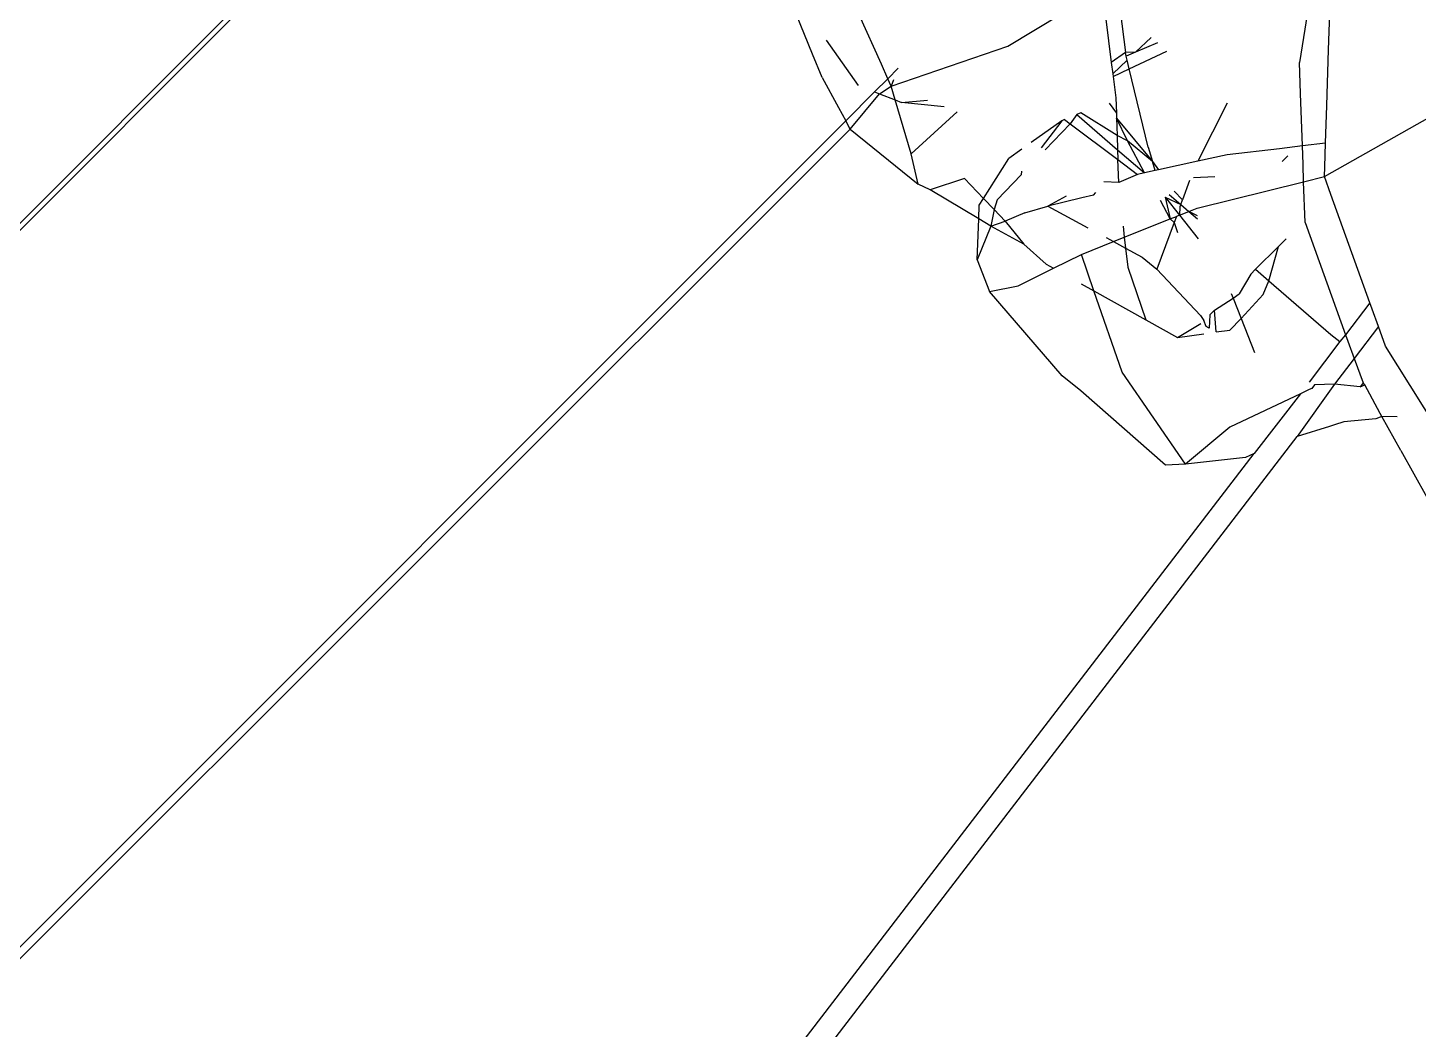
# Model space of a CAD drawing. Header units: inches. Extents: x 3324238 to 135265466, y -1036581 to 20094598.
# Drawn here: x 3354731.969 to 3354732.518, y -519089.145 to -519088.75 of the extents above; entities that cross this region are included whole.
import ezdxf

# ---------------------------------------------------------------- set-up
doc = ezdxf.new("R2010")
doc.units = ezdxf.units.IN
doc.header["$MEASUREMENT"] = 0

msp = doc.modelspace()

# ---------------------------------------------------------------- linework, layer by layer
for p, q in [((3354732.1514, -519088.64142, 0.00267), (3354730.49594, -519090.29726, 0.00267)), ((3354732.15394, -519088.64165, 0.00267), (3354730.49683, -519090.29915, 0.00267)), ((3354732.47576, -519088.73336, 0.00267), (3354732.47303, -519088.75045, 0.00267)), ((3354732.393, -519088.73477, 0.00267), (3354732.39667, -519088.76358, 0.00267)), ((3354732.35584, -519088.75712, 0.00267), (3354732.37707, -519088.74435, 0.00267)), ((3354732.40021, -519088.74315, 0.00267), (3354732.40224, -519088.75965, 0.00267)), ((3354732.48245, -519088.75861, 0.00267), (3354732.48305, -519088.74053, 0.00267)), ((3354732.27875, -519088.76023, 0.00267), (3354732.27236, -519088.74477, 0.00267)), ((3354732.30595, -519088.76429, 0.00267), (3354732.29721, -519088.74471, 0.00267)), ((3354732.28416, -519088.75482, 0.00267), (3354732.29675, -519088.77272, 0.00267)), ((3354732.41239, -519088.7537, 0.00267), (3354732.40626, -519088.75952, 0.00267)), ((3354732.47303, -519088.75045, 0.00267), (3354732.47094, -519088.76356, 0.00267)), ((3354732.28257, -519088.76949, 0.00267), (3354732.27875, -519088.76023, 0.00267)), ((3354732.30977, -519088.77286, 0.00267), (3354732.35584, -519088.75712, 0.00267)), ((3354732.40224, -519088.75965, 0.00267), (3354732.39667, -519088.76358, 0.00267)), ((3354732.40626, -519088.75952, 0.00267), (3354732.40224, -519088.75965, 0.00267)), ((3354732.40258, -519088.76108, 0.00267), (3354732.40224, -519088.75965, 0.00267)), ((3354732.40626, -519088.75952, 0.00267), (3354732.40258, -519088.76108, 0.00267)), ((3354732.40378, -519088.76609, 0.00267), (3354732.41859, -519088.75907, 0.00267)), ((3354732.41489, -519088.75587, 0.00267), (3354732.40626, -519088.75952, 0.00267)), ((3354732.48172, -519088.78052, 0.00267), (3354732.48245, -519088.75861, 0.00267)), ((3354732.30848, -519088.76996, 0.00267), (3354732.30595, -519088.76429, 0.00267)), ((3354732.31258, -519088.76585, 0.00267), (3354732.30848, -519088.76996, 0.00267)), ((3354732.39667, -519088.76358, 0.00267), (3354732.39725, -519088.76808, 0.00267)), ((3354732.40296, -519088.76266, 0.00267), (3354732.39725, -519088.76808, 0.00267)), ((3354732.39738, -519088.76912, 0.00267), (3354732.40378, -519088.76609, 0.00267)), ((3354732.40296, -519088.76266, 0.00267), (3354732.40258, -519088.76108, 0.00267)), ((3354732.40378, -519088.76609, 0.00267), (3354732.40296, -519088.76266, 0.00267)), ((3354732.41116, -519088.79702, 0.00267), (3354732.40378, -519088.76609, 0.00267)), ((3354732.47136, -519088.77577, 0.00267), (3354732.47094, -519088.76356, 0.00267)), ((3354732.28257, -519088.76949, 0.00267), (3354732.28896, -519088.78128, 0.00267)), ((3354732.30848, -519088.76996, 0.00267), (3354732.30323, -519088.77521, 0.00267)), ((3354732.30977, -519088.77286, 0.00267), (3354732.30848, -519088.76996, 0.00267)), ((3354732.31072, -519088.77048, 0.00267), (3354732.30977, -519088.77286, 0.00267)), ((3354732.39725, -519088.76808, 0.00267), (3354732.39738, -519088.76912, 0.00267)), ((3354732.39738, -519088.76912, 0.00267), (3354732.39845, -519088.77754, 0.00267)), ((3354732.30323, -519088.77521, 0.00267), (3354732.29184, -519088.7866, 0.00267)), ((3354732.29366, -519088.78995, 0.00267), (3354732.30523, -519088.77598, 0.00267)), ((3354732.30323, -519088.77521, 0.00267), (3354732.30523, -519088.77598, 0.00267)), ((3354732.30523, -519088.77598, 0.00267), (3354732.30977, -519088.77286, 0.00267)), ((3354732.30523, -519088.77598, 0.00267), (3354732.3114, -519088.77835, 0.00267)), ((3354732.3114, -519088.77835, 0.00267), (3354732.30977, -519088.77286, 0.00267)), ((3354732.47208, -519088.79652, 0.00267), (3354732.47136, -519088.77577, 0.00267)), ((3354732.28896, -519088.78128, 0.00267), (3354732.29184, -519088.7866, 0.00267)), ((3354732.31771, -519088.7996, 0.00267), (3354732.3114, -519088.77835, 0.00267)), ((3354732.3114, -519088.77835, 0.00267), (3354732.31389, -519088.77931, 0.00267)), ((3354732.31389, -519088.77931, 0.00267), (3354732.32409, -519088.77848, 0.00267)), ((3354732.33067, -519088.78107, 0.00267), (3354732.31389, -519088.77931, 0.00267)), ((3354732.39577, -519088.77969, 0.00267), (3354732.39866, -519088.78356, 0.00267)), ((3354732.39845, -519088.77754, 0.00267), (3354732.39866, -519088.78356, 0.00267)), ((3354732.44237, -519088.77967, 0.00267), (3354732.43086, -519088.80255, 0.00267)), ((3354732.48122, -519088.79544, 0.00267), (3354732.48172, -519088.78052, 0.00267)), ((3354732.29184, -519088.7866, 0.00267), (3354730.71699, -519090.36183, 0.00267)), ((3354732.29366, -519088.78995, 0.00267), (3354732.29184, -519088.7866, 0.00267)), ((3354732.33581, -519088.78309, 0.00267), (3354732.31771, -519088.7996, 0.00267)), ((3354732.37712, -519088.78655, 0.00267), (3354732.3651, -519088.79514, 0.00267)), ((3354732.37712, -519088.78655, 0.00267), (3354732.36895, -519088.79723, 0.00267)), ((3354732.38041, -519088.78776, 0.00267), (3354732.37053, -519088.79808, 0.00267)), ((3354732.37819, -519088.78609, 0.00267), (3354732.37712, -519088.78655, 0.00267)), ((3354732.37819, -519088.78609, 0.00267), (3354732.38041, -519088.78776, 0.00267)), ((3354732.38303, -519088.78405, 0.00267), (3354732.38041, -519088.78776, 0.00267)), ((3354732.38041, -519088.78776, 0.00267), (3354732.39928, -519088.80192, 0.00267)), ((3354732.38461, -519088.78338, 0.00267), (3354732.38303, -519088.78405, 0.00267)), ((3354732.38303, -519088.78405, 0.00267), (3354732.39914, -519088.798, 0.00267)), ((3354732.39895, -519088.79238, 0.00267), (3354732.38461, -519088.78338, 0.00267)), ((3354732.39866, -519088.78356, 0.00267), (3354732.39872, -519088.7855, 0.00267)), ((3354732.39872, -519088.7855, 0.00267), (3354732.41286, -519088.80259, 0.00267)), ((3354732.40308, -519088.79454, 0.00267), (3354732.39872, -519088.7855, 0.00267)), ((3354732.39872, -519088.7855, 0.00267), (3354732.39895, -519088.79238, 0.00267)), ((3354732.48079, -519088.80859, 0.00267), (3354732.52247, -519088.78496, 0.00267)), ((3354730.71943, -519090.36216, 0.00267), (3354732.29366, -519088.78995, 0.00267)), ((3354732.29366, -519088.78995, 0.00267), (3354732.32037, -519088.81166, 0.00267)), ((3354732.40308, -519088.79454, 0.00267), (3354732.39895, -519088.79238, 0.00267)), ((3354732.39895, -519088.79238, 0.00267), (3354732.39914, -519088.798, 0.00267)), ((3354732.36135, -519088.79781, 0.00267), (3354732.35619, -519088.8015, 0.00267)), ((3354732.39914, -519088.798, 0.00267), (3354732.40971, -519088.80716, 0.00267)), ((3354732.39914, -519088.798, 0.00267), (3354732.39928, -519088.80192, 0.00267)), ((3354732.41286, -519088.80259, 0.00267), (3354732.40308, -519088.79454, 0.00267)), ((3354732.40971, -519088.80716, 0.00267), (3354732.40308, -519088.79454, 0.00267)), ((3354732.41116, -519088.79702, 0.00267), (3354732.41286, -519088.80259, 0.00267)), ((3354732.46305, -519088.79759, 0.00267), (3354732.44244, -519088.80002, 0.00267)), ((3354732.47208, -519088.79652, 0.00267), (3354732.46305, -519088.79759, 0.00267)), ((3354732.48122, -519088.79544, 0.00267), (3354732.47208, -519088.79652, 0.00267)), ((3354732.47233, -519088.80367, 0.00267), (3354732.47208, -519088.79652, 0.00267)), ((3354732.48092, -519088.80472, 0.00267), (3354732.48122, -519088.79544, 0.00267)), ((3354732.32037, -519088.81166, 0.00267), (3354732.31771, -519088.7996, 0.00267)), ((3354732.34624, -519088.81728, 0.00267), (3354732.35619, -519088.8015, 0.00267)), ((3354732.39928, -519088.80192, 0.00267), (3354732.40703, -519088.80775, 0.00267)), ((3354732.39958, -519088.81094, 0.00267), (3354732.39928, -519088.80192, 0.00267)), ((3354732.41396, -519088.80623, 0.00267), (3354732.41286, -519088.80259, 0.00267)), ((3354732.41286, -519088.80259, 0.00267), (3354732.41535, -519088.80593, 0.00267)), ((3354732.43086, -519088.80255, 0.00267), (3354732.41535, -519088.80593, 0.00267)), ((3354732.44244, -519088.80002, 0.00267), (3354732.43086, -519088.80255, 0.00267)), ((3354732.46629, -519088.8004, 0.00267), (3354732.46408, -519088.80266, 0.00267)), ((3354732.47257, -519088.81063, 0.00267), (3354732.47233, -519088.80367, 0.00267)), ((3354732.48079, -519088.80859, 0.00267), (3354732.48092, -519088.80472, 0.00267)), ((3354732.33866, -519088.80933, 0.00267), (3354732.32517, -519088.81387, 0.00267)), ((3354732.33866, -519088.80933, 0.00267), (3354732.34624, -519088.81728, 0.00267)), ((3354732.36112, -519088.80789, 0.00267), (3354732.35168, -519088.81774, 0.00267)), ((3354732.36116, -519088.80649, 0.00267), (3354732.36112, -519088.80789, 0.00267)), ((3354732.40703, -519088.80775, 0.00267), (3354732.39958, -519088.81094, 0.00267)), ((3354732.40971, -519088.80716, 0.00267), (3354732.40703, -519088.80775, 0.00267)), ((3354732.41396, -519088.80623, 0.00267), (3354732.40971, -519088.80716, 0.00267)), ((3354732.41535, -519088.80593, 0.00267), (3354732.41396, -519088.80623, 0.00267)), ((3354732.42754, -519088.81019, 0.00267), (3354732.42474, -519088.8178, 0.00267)), ((3354732.43754, -519088.80866, 0.00267), (3354732.42912, -519088.80911, 0.00267)), ((3354732.47257, -519088.81063, 0.00267), (3354732.48079, -519088.80859, 0.00267)), ((3354732.48334, -519088.81569, 0.00267), (3354732.48079, -519088.80859, 0.00267)), ((3354732.32517, -519088.81387, 0.00267), (3354732.32037, -519088.81166, 0.00267)), ((3354732.34438, -519088.82524, 0.00267), (3354732.32517, -519088.81387, 0.00267)), ((3354732.38958, -519088.81591, 0.00267), (3354732.39061, -519088.81495, 0.00267)), ((3354732.39958, -519088.81094, 0.00267), (3354732.39369, -519088.81066, 0.00267)), ((3354732.41953, -519088.81567, 0.00267), (3354732.42408, -519088.81961, 0.00267)), ((3354732.42474, -519088.8178, 0.00267), (3354732.4215, -519088.81432, 0.00267)), ((3354732.43054, -519088.82103, 0.00267), (3354732.47257, -519088.81063, 0.00267)), ((3354732.47313, -519088.82678, 0.00267), (3354732.47257, -519088.81063, 0.00267)), ((3354732.49876, -519088.85847, 0.00267), (3354732.48334, -519088.81569, 0.00267)), ((3354732.34438, -519088.82524, 0.00267), (3354732.34457, -519088.81993, 0.00267)), ((3354732.34457, -519088.81993, 0.00267), (3354732.34624, -519088.81728, 0.00267)), ((3354732.34624, -519088.81728, 0.00267), (3354732.35039, -519088.82164, 0.00267)), ((3354732.35168, -519088.81774, 0.00267), (3354732.35039, -519088.82164, 0.00267)), ((3354732.36259, -519088.82292, 0.00267), (3354732.37165, -519088.8203, 0.00267)), ((3354732.37888, -519088.81628, 0.00267), (3354732.37165, -519088.8203, 0.00267)), ((3354732.38505, -519088.81706, 0.00267), (3354732.37165, -519088.8203, 0.00267)), ((3354732.37165, -519088.8203, 0.00267), (3354732.38734, -519088.82878, 0.00267)), ((3354732.38958, -519088.81591, 0.00267), (3354732.38505, -519088.81706, 0.00267)), ((3354732.41993, -519088.82529, 0.00267), (3354732.41608, -519088.81802, 0.00267)), ((3354732.41799, -519088.81672, 0.00267), (3354732.42408, -519088.81961, 0.00267)), ((3354732.41799, -519088.81672, 0.00267), (3354732.41993, -519088.82529, 0.00267)), ((3354732.41799, -519088.81672, 0.00267), (3354732.42359, -519088.82382, 0.00267)), ((3354732.42371, -519088.8206, 0.00267), (3354732.42359, -519088.82382, 0.00267)), ((3354732.42408, -519088.81961, 0.00267), (3354732.42371, -519088.8206, 0.00267)), ((3354732.42408, -519088.81961, 0.00267), (3354732.42474, -519088.8178, 0.00267)), ((3354732.42408, -519088.81961, 0.00267), (3354732.42725, -519088.82235, 0.00267)), ((3354732.42725, -519088.82235, 0.00267), (3354732.43054, -519088.82103, 0.00267)), ((3354732.34378, -519088.84152, 0.00267), (3354732.34438, -519088.82524, 0.00267)), ((3354732.34913, -519088.82823, 0.00267), (3354732.34438, -519088.82524, 0.00267)), ((3354732.35039, -519088.82164, 0.00267), (3354732.34913, -519088.82823, 0.00267)), ((3354732.34913, -519088.82823, 0.00267), (3354732.35477, -519088.82624, 0.00267)), ((3354732.35039, -519088.82164, 0.00267), (3354732.35477, -519088.82624, 0.00267)), ((3354732.36259, -519088.82292, 0.00267), (3354732.35477, -519088.82624, 0.00267)), ((3354732.35477, -519088.82624, 0.00267), (3354732.36217, -519088.8353, 0.00267)), ((3354732.4018, -519088.83256, 0.00267), (3354732.41993, -519088.82529, 0.00267)), ((3354732.41993, -519088.82529, 0.00267), (3354732.42234, -519088.82432, 0.00267)), ((3354732.41993, -519088.82529, 0.00267), (3354732.42144, -519088.82678, 0.00267)), ((3354732.42234, -519088.82432, 0.00267), (3354732.42144, -519088.82678, 0.00267)), ((3354732.42359, -519088.82382, 0.00267), (3354732.42234, -519088.82432, 0.00267)), ((3354732.42359, -519088.82382, 0.00267), (3354732.42725, -519088.82235, 0.00267)), ((3354732.42359, -519088.82382, 0.00267), (3354732.43094, -519088.83312, 0.00267)), ((3354732.42725, -519088.82235, 0.00267), (3354732.43068, -519088.82533, 0.00267)), ((3354732.43064, -519088.82414, 0.00267), (3354732.42725, -519088.82235, 0.00267)), ((3354732.34913, -519088.82823, 0.00267), (3354732.34378, -519088.84152, 0.00267)), ((3354732.36217, -519088.8353, 0.00267), (3354732.34913, -519088.82823, 0.00267)), ((3354732.4013, -519088.82812, 0.00267), (3354732.4018, -519088.83256, 0.00267)), ((3354732.42144, -519088.82678, 0.00267), (3354732.41469, -519088.84511, 0.00267)), ((3354732.42144, -519088.82678, 0.00267), (3354732.42276, -519088.83064, 0.00267)), ((3354732.47313, -519088.82678, 0.00267), (3354732.48913, -519088.87103, 0.00267)), ((3354732.37089, -519088.84316, 0.00267), (3354732.36217, -519088.8353, 0.00267)), ((3354732.38484, -519088.83936, 0.00267), (3354732.39751, -519088.83428, 0.00267)), ((3354732.39459, -519088.8327, 0.00267), (3354732.39751, -519088.83428, 0.00267)), ((3354732.39751, -519088.83428, 0.00267), (3354732.4018, -519088.83256, 0.00267)), ((3354732.39751, -519088.83428, 0.00267), (3354732.40229, -519088.83687, 0.00267)), ((3354732.4018, -519088.83256, 0.00267), (3354732.40229, -519088.83687, 0.00267)), ((3354732.40229, -519088.83687, 0.00267), (3354732.40315, -519088.84441, 0.00267)), ((3354732.40229, -519088.83687, 0.00267), (3354732.4089, -519088.84043, 0.00267)), ((3354732.45362, -519088.84521, 0.00267), (3354732.46262, -519088.83627, 0.00267)), ((3354732.45882, -519088.84971, 0.00267), (3354732.46262, -519088.83627, 0.00267)), ((3354732.46262, -519088.83627, 0.00267), (3354732.46572, -519088.83319, 0.00267)), ((3354732.34378, -519088.84152, 0.00267), (3354732.34859, -519088.85396, 0.00267)), ((3354732.37089, -519088.84316, 0.00267), (3354732.37388, -519088.84482, 0.00267)), ((3354732.37388, -519088.84482, 0.00267), (3354732.38484, -519088.83936, 0.00267)), ((3354732.38981, -519088.85369, 0.00267), (3354732.38484, -519088.83936, 0.00267)), ((3354732.4089, -519088.84043, 0.00267), (3354732.41469, -519088.84511, 0.00267)), ((3354732.3599, -519088.85179, 0.00267), (3354732.37388, -519088.84482, 0.00267)), ((3354732.40315, -519088.84441, 0.00267), (3354732.41035, -519088.86512, 0.00267)), ((3354732.43192, -519088.86348, 0.00267), (3354732.41469, -519088.84511, 0.00267)), ((3354732.41469, -519088.84511, 0.00267), (3354732.43192, -519088.86348, 0.00267)), ((3354732.45174, -519088.84708, 0.00267), (3354732.44711, -519088.85495, 0.00267)), ((3354732.45174, -519088.84708, 0.00267), (3354732.45362, -519088.84521, 0.00267)), ((3354732.45362, -519088.84521, 0.00267), (3354732.45882, -519088.84971, 0.00267)), ((3354732.34859, -519088.85396, 0.00267), (3354732.3599, -519088.85179, 0.00267)), ((3354732.37728, -519088.88722, 0.00267), (3354732.34859, -519088.85396, 0.00267)), ((3354732.38479, -519088.85089, 0.00267), (3354732.38981, -519088.85369, 0.00267)), ((3354732.40096, -519088.88585, 0.00267), (3354732.38981, -519088.85369, 0.00267)), ((3354732.38981, -519088.85369, 0.00267), (3354732.41035, -519088.86512, 0.00267)), ((3354732.45654, -519088.85516, 0.00267), (3354732.45882, -519088.84971, 0.00267)), ((3354732.45882, -519088.84971, 0.00267), (3354732.48331, -519088.87093, 0.00267)), ((3354732.43734, -519088.86137, 0.00267), (3354732.44477, -519088.85661, 0.00267)), ((3354732.44403, -519088.85473, 0.00267), (3354732.44477, -519088.85661, 0.00267)), ((3354732.44477, -519088.85661, 0.00267), (3354732.44711, -519088.85495, 0.00267)), ((3354732.44477, -519088.85661, 0.00267), (3354732.44788, -519088.86456, 0.00267)), ((3354732.45654, -519088.85516, 0.00267), (3354732.44788, -519088.86456, 0.00267)), ((3354732.49876, -519088.85847, 0.00267), (3354732.48913, -519088.87103, 0.00267)), ((3354732.49967, -519088.861, 0.00267), (3354732.49876, -519088.85847, 0.00267)), ((3354732.41035, -519088.86512, 0.00267), (3354732.42276, -519088.87212, 0.00267)), ((3354732.43192, -519088.86348, 0.00267), (3354732.43322, -519088.86547, 0.00267)), ((3354732.43558, -519088.86313, 0.00267), (3354732.43528, -519088.86841, 0.00267)), ((3354732.43558, -519088.86313, 0.00267), (3354732.43734, -519088.86137, 0.00267)), ((3354732.43804, -519088.8699, 0.00267), (3354732.43734, -519088.86137, 0.00267)), ((3354732.44788, -519088.86456, 0.00267), (3354732.44351, -519088.86929, 0.00267)), ((3354732.44788, -519088.86456, 0.00267), (3354732.45317, -519088.87806, 0.00267)), ((3354732.50213, -519088.86781, 0.00267), (3354732.49967, -519088.861, 0.00267)), ((3354732.42276, -519088.87212, 0.00267), (3354732.43203, -519088.86665, 0.00267)), ((3354732.43409, -519088.86777, 0.00267), (3354732.43322, -519088.86547, 0.00267)), ((3354732.43528, -519088.86841, 0.00267), (3354732.43409, -519088.86777, 0.00267)), ((3354732.43804, -519088.8699, 0.00267), (3354732.44351, -519088.86929, 0.00267)), ((3354732.50213, -519088.86781, 0.00267), (3354732.49252, -519088.88039, 0.00267)), ((3354732.5049, -519088.8755, 0.00267), (3354732.50213, -519088.86781, 0.00267)), ((3354732.42276, -519088.87212, 0.00267), (3354732.43316, -519088.8707, 0.00267)), ((3354732.48687, -519088.87372, 0.00267), (3354732.4748, -519088.88973, 0.00267)), ((3354732.48331, -519088.87093, 0.00267), (3354732.48687, -519088.87372, 0.00267)), ((3354732.48913, -519088.87103, 0.00267), (3354732.48687, -519088.87372, 0.00267)), ((3354732.48913, -519088.87103, 0.00267), (3354732.49005, -519088.87357, 0.00267)), ((3354732.49005, -519088.87357, 0.00267), (3354732.49252, -519088.88039, 0.00267)), ((3354732.54264, -519088.93586, 0.00267), (3354732.5049, -519088.8755, 0.00267)), ((3354732.49252, -519088.88039, 0.00267), (3354732.48479, -519088.8905, 0.00267)), ((3354732.49252, -519088.88039, 0.00267), (3354732.49601, -519088.89004, 0.00267)), ((3354732.42592, -519088.9221, 0.00267), (3354732.40096, -519088.88585, 0.00267)), ((3354732.38459, -519088.89318, 0.00267), (3354732.37728, -519088.88722, 0.00267)), ((3354732.48479, -519088.8905, 0.00267), (3354732.47002, -519088.91125, 0.00267)), ((3354732.4758, -519088.89219, 0.00267), (3354732.47481, -519088.89265, 0.00267)), ((3354732.47684, -519088.89083, 0.00267), (3354732.4758, -519088.89219, 0.00267)), ((3354732.48479, -519088.8905, 0.00267), (3354732.47684, -519088.89083, 0.00267)), ((3354732.49486, -519088.89153, 0.00267), (3354732.48479, -519088.8905, 0.00267)), ((3354732.49601, -519088.89004, 0.00267), (3354732.49486, -519088.89153, 0.00267)), ((3354732.49486, -519088.89153, 0.00267), (3354732.49677, -519088.89079, 0.00267)), ((3354732.49677, -519088.89079, 0.00267), (3354732.49601, -519088.89004, 0.00267)), ((3354732.50275, -519088.90209, 0.00267), (3354732.49677, -519088.89079, 0.00267)), ((3354732.41806, -519088.92246, 0.00267), (3354732.38459, -519088.89318, 0.00267)), ((3354732.47128, -519088.89432, 0.00267), (3354732.4434, -519088.90746, 0.00267)), ((3354732.47128, -519088.89432, 0.00267), (3354732.45301, -519088.91785, 0.00267)), ((3354732.47481, -519088.89265, 0.00267), (3354732.47128, -519088.89432, 0.00267)), ((3354732.50344, -519088.90334, 0.00267), (3354732.50109, -519088.90425, 0.00267)), ((3354732.50344, -519088.90334, 0.00267), (3354732.50275, -519088.90209, 0.00267)), ((3354732.50956, -519088.90346, 0.00267), (3354732.50344, -519088.90334, 0.00267)), ((3354732.51096, -519088.91677, 0.00267), (3354732.50344, -519088.90334, 0.00267)), ((3354732.4434, -519088.90746, 0.00267), (3354732.42592, -519088.9221, 0.00267)), ((3354732.48285, -519088.90719, 0.00267), (3354732.47002, -519088.91125, 0.00267)), ((3354732.4847, -519088.90661, 0.00267), (3354732.48285, -519088.90719, 0.00267)), ((3354732.48845, -519088.90542, 0.00267), (3354732.4847, -519088.90661, 0.00267)), ((3354732.50109, -519088.90425, 0.00267), (3354732.48845, -519088.90542, 0.00267)), ((3354731.15275, -519090.62543, 0.00267), (3354732.47002, -519088.91125, 0.00267)), ((3354731.1477, -519090.61925, 0.00267), (3354732.45301, -519088.91785, 0.00267)), ((3354732.44957, -519088.91946, 0.00267), (3354732.42592, -519088.9221, 0.00267)), ((3354732.45301, -519088.91785, 0.00267), (3354732.44957, -519088.91946, 0.00267)), ((3354732.51096, -519088.91677, 0.00267), (3354732.52122, -519088.93512, 0.00267)), ((3354732.42592, -519088.9221, 0.00267), (3354732.41806, -519088.92246, 0.00267))]:
    msp.add_line(p, q)

doc.saveas('drawing.dxf')
